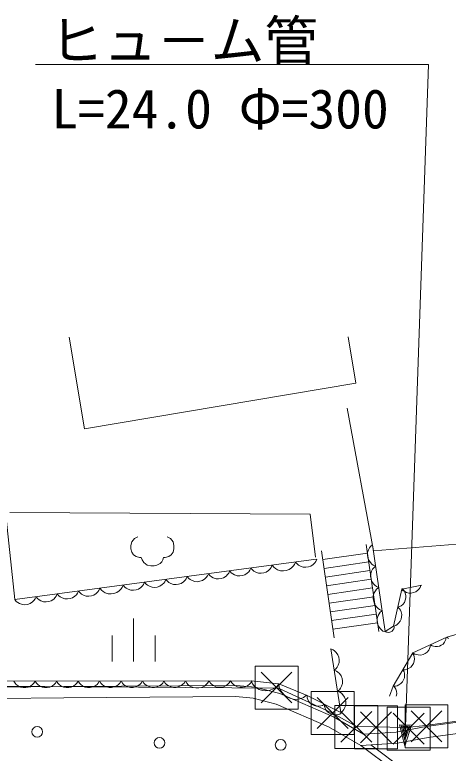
# Model space of a CAD drawing. Units: millimetres, scale not verified. Extents: x 40000 to 680000, y 20000 to 380000.
# Drawn here: x 478354 to 498548, y 280070 to 314448 of the extents above; entities that cross this region are included whole.
import ezdxf
from ezdxf.enums import TextEntityAlignment as Align

# ---------------------------------------------------------------- set-up
doc = ezdxf.new("R2010")
doc.units = ezdxf.units.MM
doc.header["$LTSCALE"] = 1000
doc.linetypes.add('CHAIN', pattern=[18.5, 12, -1.5, 3.5, -1.5])
for name, color, linetype, lineweight in [('M-BGD', 7, 'Continuous', 13), ('M-BMK', 2, 'CHAIN', 13), ('M-BMK-ROW', 30, 'Continuous', 13), ('M-STR-HTXT', 7, 'Continuous', 13)]:
    doc.layers.add(name, color=color, linetype=linetype, lineweight=lineweight)
doc.styles.add('ＭＳ ゴシック', font='')
doc.styles.get('ＭＳ ゴシック').set_extended_font_data('MS Gothic')

msp = doc.modelspace()

# ---------------------------------------------------------------- linework, layer by layer
at = {"layer": 'M-BGD'}
for p, q in [((480883, 299444), (481603, 295168)), ((494248, 297299), (493884, 299462)), ((481603, 295168), (494248, 297299)), ((493834, 296133), (495062, 289490)), ((477927, 291311), (478355, 287224)), ((478120, 291269), (492114, 291196)), ((492114, 291196), (492362, 289197)), ((483808, 289906), (483768, 289746)), ((483928, 290066), (483808, 289906)), ((484088, 290146), (483928, 290066)), ((485608, 290066), (485448, 290146)), ((485728, 289906), (485608, 290066)), ((485768, 289746), (485728, 289906)), ((495062, 289490), (502561, 290094)), ((483768, 289746), (483768, 289586)), ((483768, 289586), (483808, 289426)), ((485728, 289426), (485768, 289586)), ((485768, 289586), (485768, 289746)), ((492648, 289487), (493233, 285438)), ((494726, 289788), (495311, 285738)), ((494832, 289541), (494790, 289413)), ((494879, 289629), (494832, 289541)), ((494930, 289697), (494879, 289629)), ((495020, 289771), (494930, 289697)), ((495020, 289771), (495612, 285735)), ((483808, 289426), (483888, 289306)), ((483888, 289306), (484008, 289226)), ((484008, 289226), (484168, 289186)), ((484168, 289186), (484248, 289186)), ((484248, 289186), (484288, 289066)), ((485248, 289066), (485288, 289186)), ((485288, 289186), (485368, 289186)), ((485368, 289186), (485528, 289226)), ((485528, 289226), (485648, 289306)), ((485648, 289306), (485728, 289426)), ((492706, 289082), (494784, 289383)), ((494790, 289413), (494787, 289292)), ((494787, 289292), (494805, 289173)), ((494805, 289173), (494842, 289057)), ((478355, 287224), (492399, 289098)), ((484288, 289066), (484368, 288946)), ((484368, 288946), (484528, 288826)), ((484528, 288826), (484688, 288786)), ((484688, 288786), (484848, 288786)), ((484848, 288786), (484968, 288826)), ((484968, 288826), (485128, 288906)), ((485128, 288906), (485208, 288986)), ((485208, 288986), (485248, 289066)), ((490302, 288718), (490349, 288825)), ((490349, 288825), (490428, 288724)), ((491253, 288701), (491331, 288778)), ((491331, 288778), (491388, 288852)), ((491388, 288852), (491439, 288970)), ((491439, 288970), (491512, 288879)), ((491512, 288879), (491579, 288827)), ((491579, 288827), (491666, 288778)), ((491666, 288778), (491793, 288735)), ((492034, 288747), (492150, 288782)), ((492150, 288782), (492261, 288858)), ((492261, 288858), (492332, 288928)), ((492332, 288928), (492384, 288995)), ((492384, 288995), (492430, 289102)), ((492765, 288677), (494843, 288978)), ((494842, 289057), (494919, 288947)), ((494919, 288947), (494990, 288877)), ((494990, 288877), (495058, 288826)), ((495058, 288826), (495166, 288781)), ((495166, 288781), (495075, 288707)), ((488268, 288386), (488320, 288453)), ((488320, 288453), (488366, 288560)), ((488366, 288560), (488439, 288469)), ((488439, 288469), (488506, 288417)), ((489077, 288373), (489188, 288448)), ((489188, 288448), (489260, 288518)), ((489260, 288518), (489311, 288585)), ((489311, 288585), (489357, 288692)), ((489357, 288692), (489430, 288601)), ((489430, 288601), (489497, 288550)), ((489497, 288550), (489585, 288501)), ((489585, 288501), (489712, 288457)), ((489712, 288457), (489833, 288453)), ((489833, 288453), (489952, 288469)), ((489952, 288469), (490068, 288505)), ((490068, 288505), (490179, 288580)), ((490179, 288580), (490251, 288650)), ((490251, 288650), (490302, 288718)), ((490428, 288724), (490503, 288668)), ((490503, 288668), (490599, 288614)), ((490599, 288614), (490738, 288566)), ((490738, 288566), (490872, 288562)), ((490872, 288562), (491003, 288579)), ((491003, 288579), (491131, 288618)), ((491131, 288618), (491253, 288701)), ((491793, 288735), (491915, 288731)), ((491915, 288731), (492034, 288747)), ((492823, 288272), (494901, 288573)), ((494977, 288551), (494935, 288424)), ((495025, 288639), (494977, 288551)), ((495075, 288707), (495025, 288639)), ((485346, 288056), (485392, 288163)), ((485392, 288163), (485465, 288072)), ((486215, 288051), (486286, 288121)), ((486286, 288121), (486337, 288189)), ((486337, 288189), (486384, 288296)), ((486384, 288296), (486456, 288204)), ((486456, 288204), (486524, 288153)), ((486524, 288153), (486611, 288104)), ((486611, 288104), (486738, 288060)), ((486978, 288072), (487095, 288108)), ((487095, 288108), (487206, 288183)), ((487206, 288183), (487277, 288253)), ((487277, 288253), (487329, 288321)), ((487329, 288321), (487375, 288428)), ((487375, 288428), (487448, 288337)), ((487448, 288337), (487515, 288285)), ((487515, 288285), (487602, 288236)), ((487602, 288236), (487729, 288193)), ((487729, 288193), (487851, 288189)), ((487851, 288189), (487970, 288205)), ((487970, 288205), (488086, 288240)), ((488086, 288240), (488197, 288316)), ((488197, 288316), (488268, 288386)), ((488506, 288417), (488593, 288369)), ((488593, 288369), (488720, 288325)), ((488720, 288325), (488842, 288321)), ((488842, 288321), (488961, 288337)), ((488961, 288337), (489077, 288373)), ((492882, 287867), (494960, 288168)), ((494935, 288424), (494933, 288302)), ((494933, 288302), (494950, 288184)), ((494950, 288184), (494987, 288068)), ((482273, 287646), (482320, 287753)), ((482320, 287753), (482400, 287653)), ((483302, 287707), (483359, 287781)), ((483359, 287781), (483410, 287899)), ((483410, 287899), (483483, 287808)), ((483483, 287808), (483550, 287756)), ((483550, 287756), (483637, 287707)), ((484121, 287711), (484232, 287787)), ((484232, 287787), (484303, 287857)), ((484303, 287857), (484355, 287924)), ((484355, 287924), (484401, 288031)), ((484401, 288031), (484474, 287940)), ((484474, 287940), (484541, 287888)), ((484541, 287888), (484629, 287840)), ((484629, 287840), (484755, 287796)), ((484755, 287796), (484877, 287792)), ((484877, 287792), (484996, 287808)), ((484996, 287808), (485112, 287844)), ((485112, 287844), (485223, 287919)), ((485223, 287919), (485295, 287989)), ((485295, 287989), (485346, 288056)), ((485465, 288072), (485533, 288021)), ((485533, 288021), (485620, 287972)), ((485620, 287972), (485747, 287928)), ((485747, 287928), (485868, 287924)), ((485868, 287924), (485987, 287940)), ((485987, 287940), (486103, 287976)), ((486103, 287976), (486215, 288051)), ((486738, 288060), (486859, 288056)), ((486859, 288056), (486978, 288072)), ((492940, 287462), (495018, 287763)), ((494987, 288068), (495064, 287958)), ((495064, 287958), (495135, 287887)), ((495135, 287887), (495203, 287837)), ((495203, 287837), (495311, 287792)), ((495311, 287792), (495211, 287711)), ((496385, 287714), (497313, 287896)), ((497190, 287725), (497232, 287788)), ((497232, 287788), (497268, 287887)), ((480291, 287382), (480337, 287489)), ((480337, 287489), (480410, 287398)), ((481159, 287377), (481231, 287447)), ((481231, 287447), (481282, 287514)), ((481282, 287514), (481328, 287621)), ((481328, 287621), (481401, 287530)), ((481401, 287530), (481469, 287478)), ((481469, 287478), (481556, 287430)), ((481556, 287430), (481683, 287386)), ((481923, 287398), (482039, 287434)), ((482039, 287434), (482151, 287509)), ((482151, 287509), (482222, 287579)), ((482222, 287579), (482273, 287646)), ((482400, 287653), (482474, 287596)), ((482474, 287596), (482570, 287543)), ((482570, 287543), (482709, 287495)), ((482709, 287495), (482843, 287490)), ((482843, 287490), (482974, 287508)), ((482974, 287508), (483102, 287547)), ((483102, 287547), (483224, 287630)), ((483224, 287630), (483302, 287707)), ((483637, 287707), (483764, 287664)), ((483764, 287664), (483886, 287660)), ((483886, 287660), (484005, 287676)), ((484005, 287676), (484121, 287711)), ((495103, 287539), (495057, 287399)), ((495156, 287636), (495103, 287539)), ((495211, 287711), (495156, 287636)), ((496005, 285985), (496385, 287714)), ((496385, 287714), (496455, 287636)), ((496468, 287671), (496391, 287743)), ((496455, 287636), (496518, 287593)), ((496509, 287607), (496468, 287671)), ((496546, 287525), (496509, 287607)), ((496518, 287593), (496599, 287554)), ((496576, 287408), (496546, 287525)), ((496570, 287299), (496576, 287408)), ((496599, 287554), (496716, 287522)), ((496716, 287522), (496825, 287525)), ((496825, 287525), (496931, 287546)), ((496931, 287546), (497034, 287584)), ((497034, 287584), (497129, 287658)), ((497129, 287658), (497190, 287725)), ((478355, 287224), (478427, 287133)), ((478427, 287133), (478495, 287082)), ((478495, 287082), (478582, 287033)), ((479066, 287037), (479177, 287112)), ((479177, 287112), (479248, 287182)), ((479248, 287182), (479300, 287250)), ((479300, 287250), (479346, 287357)), ((479346, 287357), (479419, 287266)), ((479419, 287266), (479486, 287214)), ((479486, 287214), (479573, 287165)), ((479573, 287165), (479700, 287121)), ((479700, 287121), (479822, 287118)), ((479822, 287118), (479941, 287133)), ((479941, 287133), (480057, 287169)), ((480057, 287169), (480168, 287244)), ((480168, 287244), (480239, 287314)), ((480239, 287314), (480291, 287382)), ((480410, 287398), (480477, 287346)), ((480477, 287346), (480565, 287297)), ((480565, 287297), (480691, 287254)), ((480691, 287254), (480813, 287250)), ((480813, 287250), (480932, 287266)), ((480932, 287266), (481048, 287301)), ((481048, 287301), (481159, 287377)), ((481683, 287386), (481804, 287382)), ((481804, 287382), (481923, 287398)), ((492999, 287057), (495077, 287358)), ((495057, 287399), (495054, 287265)), ((495054, 287265), (495074, 287134)), ((495074, 287134), (495114, 287007)), ((496430, 286998), (496506, 287092)), ((496506, 287092), (496547, 287193)), ((496547, 287193), (496570, 287299)), ((478582, 287033), (478709, 286989)), ((478709, 286989), (478831, 286985)), ((478831, 286985), (478950, 287001)), ((478950, 287001), (479066, 287037)), ((493057, 286653), (495136, 286953)), ((495114, 287007), (495199, 286886)), ((495199, 286886), (495277, 286809)), ((495277, 286809), (495352, 286753)), ((495352, 286753), (495470, 286703)), ((496198, 286864), (496298, 286898)), ((496275, 286792), (496198, 286864)), ((496316, 286728), (496275, 286792)), ((496298, 286898), (496362, 286939)), ((496353, 286646), (496316, 286728)), ((496362, 286939), (496430, 286998)), ((498483, 285479), (503833, 286988)), ((493116, 286248), (495194, 286548)), ((495282, 286474), (495240, 286346)), ((495329, 286562), (495282, 286474)), ((495380, 286630), (495329, 286562)), ((495470, 286703), (495380, 286630)), ((496383, 286529), (496353, 286646)), ((496354, 286314), (496377, 286420)), ((496377, 286420), (496383, 286529)), ((483892, 286344), (483892, 284344)), ((493174, 285843), (495253, 286143)), ((495240, 286346), (495237, 286225)), ((495237, 286225), (495255, 286106)), ((495255, 286106), (495292, 285990)), ((496105, 286019), (496169, 286060)), ((496169, 286060), (496237, 286119)), ((496237, 286119), (496313, 286213)), ((496313, 286213), (496354, 286314)), ((495292, 285990), (495369, 285880)), ((495369, 285880), (495440, 285810)), ((495440, 285810), (495508, 285759)), ((495508, 285759), (495615, 285714)), ((495612, 285735), (496005, 285985)), ((495612, 285735), (495664, 285709)), ((495664, 285709), (495706, 285700)), ((495706, 285700), (495756, 285696)), ((495756, 285696), (495822, 285703)), ((495822, 285703), (495878, 285727)), ((495878, 285727), (495929, 285759)), ((495929, 285759), (495974, 285800)), ((495974, 285800), (496009, 285857)), ((496005, 285985), (496105, 286019)), ((496009, 285857), (496027, 285904)), ((496027, 285904), (496036, 285945)), ((496036, 285945), (496034, 286004)), ((482892, 285544), (482892, 284344)), ((484892, 285544), (484892, 284344)), ((496904, 284745), (498483, 285479)), ((498409, 285305), (498432, 285368)), ((498432, 285368), (498441, 285459)), ((498483, 285479), (498559, 285408)), ((497681, 284950), (497707, 285021)), ((497707, 285021), (497718, 285123)), ((497718, 285123), (497795, 285072)), ((497795, 285072), (497859, 285050)), ((497859, 285050), (497937, 285034)), ((497937, 285034), (498045, 285032)), ((498045, 285032), (498138, 285058)), ((498138, 285058), (498225, 285098)), ((498225, 285098), (498305, 285152)), ((498305, 285152), (498371, 285235)), ((498371, 285235), (498409, 285305)), ((493550, 281964), (493077, 284932)), ((493186, 284883), (493078, 284927)), ((493255, 284833), (493186, 284883)), ((493327, 284764), (493255, 284833)), ((493405, 284655), (493327, 284764)), ((493444, 284539), (493405, 284655)), ((495983, 283192), (496904, 284745)), ((496940, 284631), (496890, 284721)), ((496904, 284745), (496991, 284688)), ((496991, 284688), (497063, 284663)), ((497063, 284663), (497151, 284645)), ((497272, 284642), (497377, 284671)), ((497377, 284671), (497475, 284717)), ((497475, 284717), (497565, 284778)), ((497565, 284778), (497639, 284872)), ((497639, 284872), (497681, 284950)), ((493462, 284421), (493444, 284539)), ((493462, 284299), (493462, 284421)), ((496923, 284251), (496962, 284352)), ((496960, 284558), (496940, 284631)), ((496970, 284470), (496960, 284558)), ((496962, 284352), (496970, 284470)), ((497151, 284645), (497272, 284642)), ((493235, 283939), (493325, 284014)), ((493325, 284014), (493374, 284083)), ((493374, 284083), (493421, 284171)), ((493421, 284171), (493462, 284299)), ((496541, 283958), (496615, 283977)), ((496615, 283977), (496698, 284012)), ((496698, 284012), (496799, 284077)), ((496799, 284077), (496869, 284160)), ((496869, 284160), (496923, 284251)), ((493344, 283896), (493235, 283939)), ((493412, 283846), (493344, 283896)), ((493484, 283776), (493412, 283846)), ((493562, 283667), (493484, 283776)), ((493601, 283552), (493562, 283667)), ((496436, 283957), (496541, 283958)), ((496487, 283866), (496436, 283957)), ((496506, 283794), (496487, 283866)), ((496517, 283706), (496506, 283794)), ((496509, 283587), (496517, 283706)), ((471306, 283422), (489363, 283440)), ((478306, 283429), (478366, 283329)), ((478366, 283329), (478426, 283269)), ((479186, 283270), (479246, 283330)), ((479246, 283330), (479306, 283430)), ((479306, 283430), (479366, 283330)), ((479366, 283330), (479426, 283270)), ((480186, 283271), (480246, 283331)), ((480246, 283331), (480306, 283431)), ((480306, 283431), (480366, 283331)), ((480366, 283331), (480426, 283271)), ((481186, 283272), (481246, 283332)), ((481246, 283332), (481306, 283432)), ((481306, 283432), (481366, 283332)), ((481366, 283332), (481426, 283272)), ((482186, 283273), (482246, 283333)), ((482246, 283333), (482306, 283433)), ((482306, 283433), (482366, 283333)), ((482366, 283333), (482426, 283273)), ((483186, 283274), (483246, 283334)), ((483246, 283334), (483306, 283434)), ((483306, 283434), (483366, 283334)), ((483366, 283334), (483426, 283274)), ((484186, 283275), (484246, 283335)), ((484246, 283335), (484306, 283435)), ((484306, 283435), (484366, 283335)), ((484366, 283335), (484426, 283275)), ((485106, 283216), (485186, 283276)), ((485186, 283276), (485246, 283336)), ((485246, 283336), (485306, 283436)), ((485306, 283436), (485366, 283336)), ((485366, 283336), (485426, 283276)), ((485426, 283276), (485506, 283216)), ((486106, 283217), (486186, 283277)), ((486186, 283277), (486246, 283337)), ((486246, 283337), (486306, 283437)), ((486306, 283437), (486372, 283327)), ((486372, 283327), (486438, 283261)), ((487274, 283262), (487340, 283328)), ((487340, 283328), (487406, 283438)), ((487406, 283438), (487466, 283338)), ((487466, 283338), (487526, 283278)), ((487526, 283278), (487606, 283218)), ((488206, 283219), (488286, 283279)), ((488286, 283279), (488346, 283339)), ((488346, 283339), (488406, 283439)), ((488406, 283439), (488466, 283339)), ((488466, 283339), (488526, 283279)), ((488526, 283279), (488606, 283219)), ((489206, 283220), (489286, 283280)), ((489286, 283280), (489346, 283340)), ((489346, 283340), (489406, 283440)), ((489363, 283440), (490650, 283305)), ((489363, 283440), (489427, 283302)), ((489427, 283302), (489496, 283217)), ((490564, 283183), (490656, 283304)), ((490650, 283305), (491971, 282756)), ((490650, 283305), (490674, 283143)), ((493578, 283184), (493619, 283312)), ((493620, 283433), (493601, 283552)), ((493619, 283312), (493620, 283433)), ((496244, 283247), (496346, 283312)), ((496346, 283312), (496416, 283395)), ((496416, 283395), (496470, 283487)), ((496470, 283487), (496509, 283587)), ((474111, 283116), (480639, 283169)), ((478426, 283269), (478506, 283209)), ((478506, 283209), (478626, 283149)), ((478626, 283149), (478746, 283129)), ((478746, 283129), (478866, 283130)), ((478866, 283130), (478986, 283150)), ((478986, 283150), (479106, 283210)), ((479106, 283210), (479186, 283270)), ((479426, 283270), (479506, 283210)), ((479506, 283210), (479626, 283150)), ((479626, 283150), (479746, 283130)), ((479746, 283130), (479866, 283131)), ((479866, 283131), (479986, 283151)), ((479986, 283151), (480106, 283211)), ((480106, 283211), (480186, 283271)), ((480426, 283271), (480506, 283211)), ((480506, 283211), (480626, 283151)), ((480626, 283151), (480746, 283131)), ((480639, 283169), (488683, 283228)), ((480746, 283131), (480866, 283132)), ((480866, 283132), (480986, 283152)), ((480986, 283152), (481106, 283212)), ((481106, 283212), (481186, 283272)), ((481426, 283272), (481506, 283212)), ((481506, 283212), (481626, 283152)), ((481626, 283152), (481746, 283132)), ((481746, 283132), (481866, 283132)), ((481866, 283132), (481986, 283153)), ((481986, 283153), (482106, 283213)), ((482106, 283213), (482186, 283273)), ((482426, 283273), (482506, 283213)), ((482506, 283213), (482626, 283153)), ((482626, 283153), (482746, 283133)), ((482746, 283133), (482866, 283133)), ((482866, 283133), (482986, 283154)), ((482986, 283154), (483106, 283214)), ((483106, 283214), (483186, 283274)), ((483426, 283274), (483506, 283214)), ((483506, 283214), (483626, 283154)), ((483626, 283154), (483746, 283134)), ((483746, 283134), (483866, 283134)), ((483866, 283134), (483986, 283155)), ((483986, 283155), (484106, 283215)), ((484106, 283215), (484186, 283275)), ((484426, 283275), (484506, 283215)), ((484506, 283215), (484626, 283155)), ((484626, 283155), (484746, 283135)), ((484746, 283135), (484866, 283135)), ((484866, 283135), (484986, 283156)), ((484986, 283156), (485106, 283216)), ((485506, 283216), (485626, 283156)), ((485626, 283156), (485746, 283136)), ((485746, 283136), (485866, 283136)), ((485866, 283136), (485986, 283157)), ((485986, 283157), (486106, 283217)), ((486438, 283261), (486526, 283195)), ((486526, 283195), (486658, 283129)), ((486658, 283129), (486790, 283107)), ((486790, 283107), (486922, 283107)), ((486922, 283107), (487054, 283130)), ((487054, 283130), (487186, 283196)), ((487186, 283196), (487274, 283262)), ((487606, 283218), (487726, 283158)), ((487726, 283158), (487846, 283138)), ((487846, 283138), (487966, 283138)), ((487966, 283138), (488086, 283159)), ((488086, 283159), (488206, 283219)), ((488606, 283219), (488726, 283159)), ((488683, 283228), (489553, 283142)), ((488726, 283159), (488846, 283139)), ((488846, 283139), (488966, 283139)), ((488966, 283139), (489086, 283160)), ((489086, 283160), (489206, 283220)), ((489496, 283217), (489591, 283128)), ((489553, 283142), (490701, 282844)), ((489591, 283128), (489738, 283034)), ((489738, 283034), (489891, 282992)), ((489891, 282992), (490046, 282976)), ((490046, 282976), (490204, 282986)), ((490204, 282986), (490367, 283047)), ((490367, 283047), (490479, 283114)), ((490479, 283114), (490564, 283183)), ((490674, 283143), (490719, 283033)), ((490719, 283033), (490791, 282913)), ((493393, 282952), (493482, 283027)), ((493501, 282908), (493393, 282952)), ((493482, 283027), (493532, 283095)), ((493532, 283095), (493578, 283184)), ((495811, 282730), (495983, 283192)), ((495983, 283192), (496088, 283194)), ((496066, 283130), (495993, 283219)), ((496102, 283055), (496066, 283130)), ((496088, 283194), (496162, 283213)), ((496131, 282960), (496102, 283055)), ((496146, 282829), (496131, 282960)), ((496162, 283213), (496244, 283247)), ((474115, 282596), (480643, 282649)), ((480643, 282649), (488659, 282707)), ((488659, 282707), (489462, 282628)), ((489462, 282628), (490533, 282351)), ((490701, 282844), (493204, 281770)), ((490791, 282913), (490913, 282771)), ((490913, 282771), (491058, 282680)), ((491058, 282680), (491213, 282616)), ((491213, 282616), (491379, 282577)), ((491379, 282577), (491566, 282590)), ((491566, 282590), (491702, 282625)), ((491702, 282625), (491812, 282670)), ((491812, 282670), (491943, 282767)), ((491971, 282756), (493550, 281964)), ((491971, 282756), (491979, 282651)), ((491979, 282651), (492003, 282578)), ((493569, 282858), (493501, 282908)), ((493641, 282789), (493569, 282858)), ((493719, 282680), (493641, 282789)), ((493758, 282564), (493719, 282680)), ((496127, 282730), (496146, 282829)), ((490533, 282351), (492970, 281305)), ((492003, 282578), (492043, 282498)), ((492043, 282498), (492116, 282401)), ((492116, 282401), (492204, 282337)), ((492204, 282337), (492301, 282288)), ((492301, 282288), (492405, 282256)), ((492405, 282256), (492526, 282256)), ((492526, 282256), (492615, 282272)), ((492615, 282272), (492687, 282296)), ((492687, 282296), (492776, 282352)), ((492776, 282352), (492784, 282248)), ((492784, 282248), (492808, 282175)), ((493736, 282196), (493776, 282324)), ((493777, 282446), (493758, 282564)), ((493776, 282324), (493777, 282446)), ((492808, 282175), (492848, 282095)), ((492848, 282095), (492920, 281998)), ((492920, 281998), (493009, 281933)), ((493009, 281933), (493105, 281885)), ((493492, 281893), (493580, 281949)), ((493550, 281964), (493639, 282039)), ((493639, 282039), (493689, 282108)), ((493689, 282108), (493736, 282196)), ((493105, 281885), (493210, 281853)), ((493204, 281770), (494596, 280960)), ((493210, 281853), (493331, 281853)), ((493331, 281853), (493419, 281869)), ((493419, 281869), (493492, 281893)), ((497523, 281321), (499523, 281592)), ((492970, 281305), (494470, 280432)), ((496119, 281048), (497523, 281321)), ((494596, 280960), (496119, 281048)), ((497608, 280808), (499618, 281080)), ((494470, 280432), (496184, 280531)), ((496184, 280531), (497608, 280808)), ((494470, 280432), (512974, 266696)), ((494937, 280459), (513153, 266936))]:
    msp.add_line(p, q, dxfattribs=at)
for centre in [(479401, 281066), (485098, 280550), (490742, 280456)]:
    msp.add_circle(centre, 250, dxfattribs=at)
at = {"layer": 'M-BMK'}
msp.add_arc((490380, 366106), 90000, 268.00816, 295.42099, dxfattribs=at)
at = {"layer": 'M-BMK-ROW'}
for p, q in [((489549, 282128), (489549, 284128)), ((489549, 284128), (491549, 284128)), ((491549, 284128), (491549, 282128)), ((489829, 282408), (491269, 283848)), ((489829, 283848), (491269, 282408)), ((470507, 283246), (490633, 283093)), ((490633, 283093), (493162, 281937)), ((492162, 280937), (492162, 282937)), ((492162, 282937), (494162, 282937)), ((494162, 282937), (494162, 280937)), ((492442, 281217), (493882, 282657)), ((492442, 282657), (493882, 281217)), ((493269, 280297), (493269, 282297)), ((493269, 282297), (495269, 282297)), ((494178, 280279), (494178, 282279)), ((494178, 282279), (496178, 282279)), ((495269, 282297), (495269, 280297)), ((496178, 282279), (496178, 280279)), ((496536, 280326), (496536, 282326)), ((496536, 282326), (498536, 282326)), ((498536, 282326), (498536, 280326)), ((491549, 282128), (489549, 282128)), ((493162, 281937), (494270, 281314)), ((493549, 280577), (494989, 282017)), ((493549, 282017), (494989, 280577)), ((494458, 280559), (495898, 281999)), ((494458, 281999), (495898, 280559)), ((495708, 280218), (495708, 282218)), ((495708, 282218), (497708, 282218)), ((495988, 280498), (497428, 281938)), ((495988, 281938), (497428, 280498)), ((496816, 280606), (498256, 282046)), ((496816, 282046), (498256, 280606)), ((497708, 282218), (497708, 280218)), ((497494, 281366), (499077, 281576)), ((494270, 281314), (496600, 281263)), ((496600, 281263), (497494, 281366)), ((494162, 280937), (492162, 280937)), ((495269, 280297), (493269, 280297)), ((496178, 280279), (494178, 280279)), ((497708, 280218), (495708, 280218)), ((498536, 280326), (496536, 280326))]:
    msp.add_line(p, q, dxfattribs=at)
at = {"layer": 'M-STR-HTXT'}
for p, q in [((497625, 312137), (479322, 312137)), ((496522, 280400), (497625, 312137)), ((496522, 280400), (496276, 281392)), ((496276, 281392), (496836, 281373)), ((496532, 280675), (496355, 281350)), ((496355, 281350), (496755, 281337)), ((496537, 280832), (496434, 281308)), ((496434, 281308), (496673, 281300)), ((496545, 281068), (496512, 281266)), ((496512, 281266), (496592, 281263)), ((496836, 281373), (496522, 280400)), ((496755, 281337), (496532, 280675)), ((496673, 281300), (496537, 280832)), ((496592, 281263), (496545, 281068))]:
    msp.add_line(p, q, dxfattribs=at)

# ---------------------------------------------------------------- texts
at = {"layer": 'M-STR-HTXT', "style": 'ＭＳ ゴシック'}
for s, p in [('ヒュ－ム管', (479984, 311785)), ('L=24.0 Φ=300', (480057, 308604))]:
    msp.add_text(s, height=1833, dxfattribs=at).set_placement(p, align=Align.BOTTOM_LEFT)

doc.saveas('drawing.dxf')
